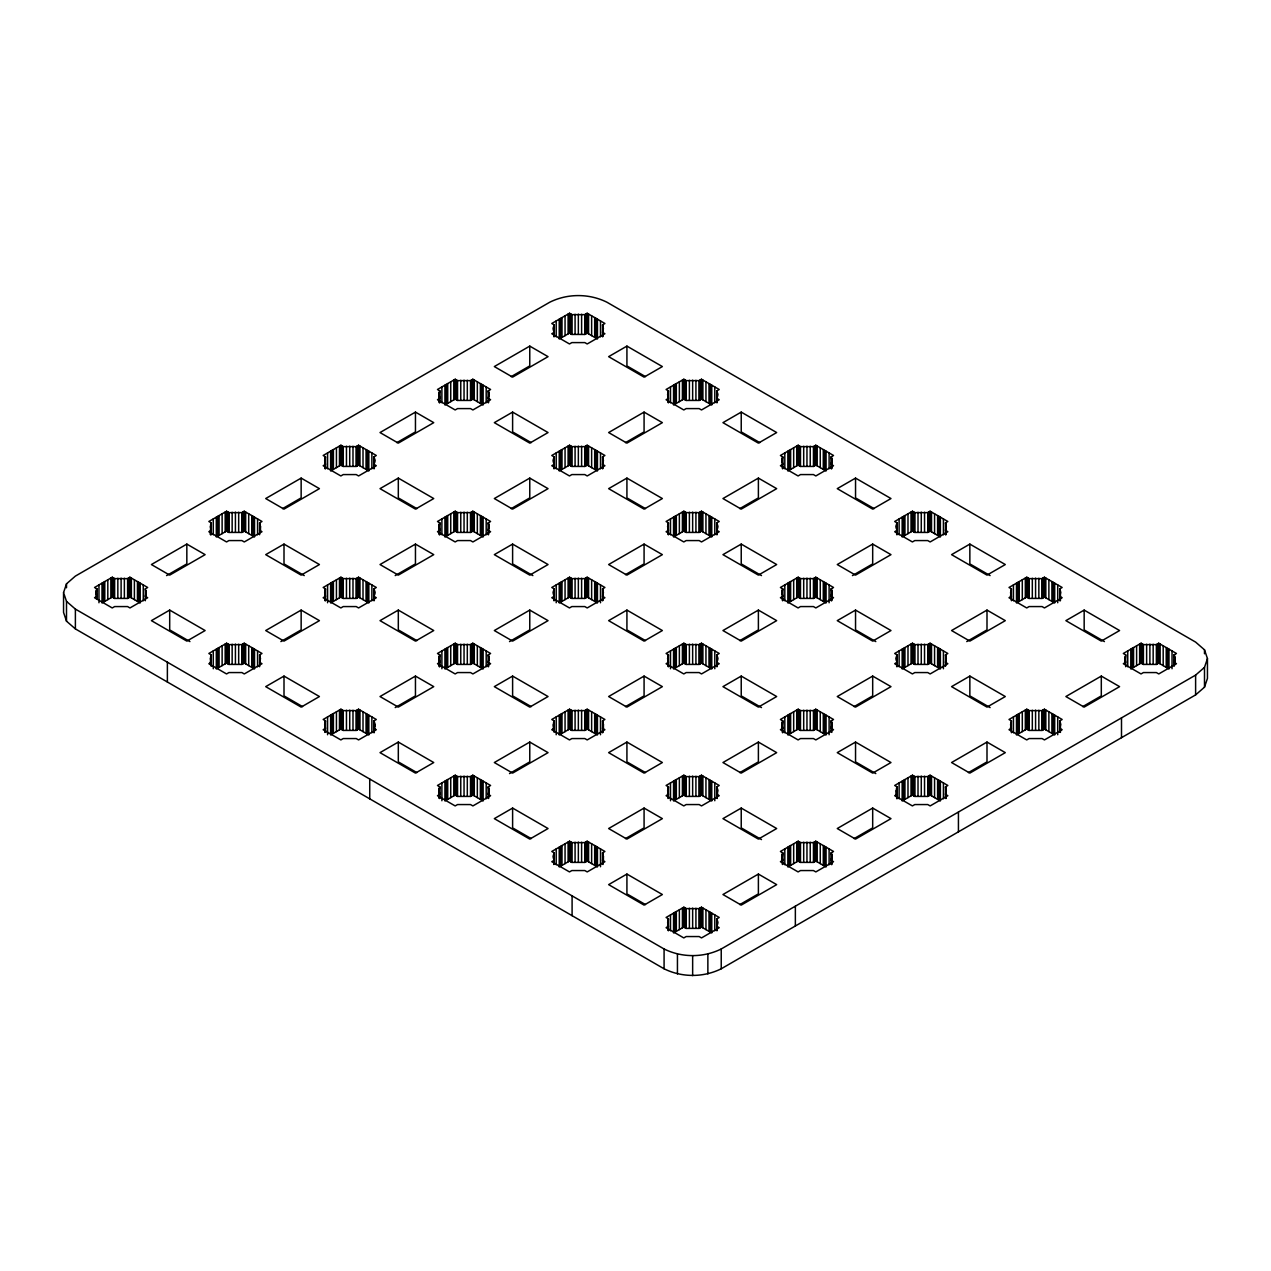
<?xml version="1.0" encoding="UTF-8"?>
<svg xmlns="http://www.w3.org/2000/svg" width="1271" height="1271" viewBox="0 0 1271 1271"><rect width="100%" height="100%" fill="white"/><g stroke="black" fill="none" stroke-linecap="round" stroke-linejoin="round"><path stroke-width="1.5" d="M96.898 588.854L96.056 592.604L96.898 596.353L94.531 597.72L112.245 607.951L114.628 606.569L127.593 606.569L129.96 607.951L147.69 597.72L145.307 596.353L146.165 592.604L145.307 588.854L147.69 587.488L129.96 577.256L127.593 578.623L114.628 578.623L112.245 577.256L94.531 587.488L96.898 588.854L96.898 598.752M210.366 534.519L211.208 522.858L208.841 521.491L226.556 511.26L228.923 512.626L241.903 512.626L244.27 511.26L262.001 521.491L259.618 522.858L259.618 534.741M210.366 664.542L211.208 654.851L208.841 653.485L226.556 643.253L228.923 644.619L241.903 644.619L244.27 643.253L262.001 653.485L259.618 654.851L259.618 666.735M259.618 522.858L260.476 526.607L259.618 530.357L262.001 531.723L244.27 541.954L241.903 540.572L228.923 540.572L226.556 541.954L208.841 531.723L211.208 530.357L210.366 526.607M325.519 456.861L324.677 460.61L325.519 464.36L323.152 465.726L340.866 475.958L343.234 474.576L356.214 474.576L358.581 475.958L376.311 465.726L373.928 464.36L374.786 460.61L373.928 456.861L376.311 455.495L358.581 445.263L356.214 446.629L343.234 446.629L340.866 445.263L323.152 455.495L325.519 456.861L325.519 468.745M325.519 588.854L324.677 592.604L325.519 596.353L323.152 597.72L340.866 607.951L343.234 606.569L356.214 606.569L358.581 607.951L376.311 597.72L373.928 596.353L374.786 592.604L373.928 588.854L376.311 587.488L358.581 577.256L356.214 578.623L343.234 578.623L340.866 577.256L323.152 587.488L325.519 588.854L325.519 600.738M325.519 720.848L324.677 724.597L325.519 728.331L323.152 729.713L340.866 739.929L343.234 738.562L356.214 738.562L358.581 739.929L376.311 729.713L373.928 728.331L374.786 724.597L373.928 720.848L376.311 719.481L358.581 709.25L356.214 710.616L343.234 710.616L340.866 709.25L323.152 719.481L325.519 720.848L325.519 732.303M439.83 390.864L438.988 394.614L439.83 398.363L437.462 399.73L455.177 409.961L457.544 408.595L470.524 408.595L472.891 409.961L490.606 399.73L488.239 398.363L489.097 394.614L488.239 390.864L490.606 389.498L472.891 379.266L470.524 380.633L457.544 380.633L455.177 379.266L437.462 389.498L439.83 390.864L439.83 402.748M439.83 522.858L438.988 526.607L439.83 530.357L437.462 531.723L455.177 541.954L457.544 540.572L470.524 540.572L472.891 541.954L490.606 531.723L488.239 530.357L489.097 526.607L488.239 522.858L490.606 521.491L472.891 511.26L470.524 512.626L457.544 512.626L455.177 511.26L437.462 521.491L439.83 522.858L439.83 534.741M439.83 654.851L438.988 658.6L439.83 662.334L437.462 663.716L455.177 673.948L457.544 672.566L470.524 672.566L472.891 673.948L490.606 663.716L488.239 662.334L489.097 658.6L488.239 654.851L490.606 653.485L472.891 643.253L470.524 644.619L457.544 644.619L455.177 643.253L437.462 653.485L439.83 654.851L439.83 666.735M439.83 786.844L438.988 790.594L439.83 794.327L437.462 795.71L455.177 805.925L457.544 804.559L470.524 804.559L472.891 805.925L490.606 795.71L488.239 794.327L489.097 790.594L488.239 786.844L490.606 785.478L472.891 775.246L470.524 776.613L457.544 776.613L455.177 775.246L437.462 785.478L439.83 786.844L439.83 798.299M554.14 324.868L553.298 328.617L554.14 332.367L551.773 333.733L569.487 343.964L571.855 342.598L584.835 342.598L587.202 343.964L604.917 333.733L602.549 332.367L603.407 328.617L602.549 324.868L604.917 323.501L587.202 313.27L584.835 314.636L571.855 314.636L569.487 313.27L551.773 323.501L554.14 324.868L554.14 336.751M554.14 456.861L553.298 460.61L554.14 464.36L551.773 465.726L569.487 475.958L571.855 474.576L584.835 474.576L587.202 475.958L604.917 465.726L602.549 464.36L603.407 460.61L602.549 456.861L604.917 455.495L587.202 445.263L584.835 446.629L571.855 446.629L569.487 445.263L551.773 455.495L554.14 456.861L554.14 468.745M554.14 588.854L553.298 592.604L554.14 596.353L551.773 597.72L569.487 607.951L571.855 606.569L584.835 606.569L587.202 607.951L604.917 597.72L602.549 596.353L603.407 592.604L602.549 588.854L604.917 587.488L587.202 577.256L584.835 578.623L571.855 578.623L569.487 577.256L551.773 587.488L554.14 588.854L554.14 600.738M553.298 728.553L554.14 720.848L551.773 719.481L569.487 709.25L571.855 710.616L584.835 710.616L587.202 709.25L604.917 719.481L602.549 720.848L602.549 732.731M554.14 852.841L553.298 856.59L554.14 860.324L551.773 861.69L569.487 871.922L571.855 870.556L584.835 870.556L587.202 871.922L604.917 861.69L602.549 860.324L603.407 856.59L602.549 852.841L604.917 851.475L587.202 841.243L584.835 842.609L571.855 842.609L569.487 841.243L551.773 851.475L554.14 852.841L554.14 864.296M602.549 720.848L603.407 724.597L602.549 728.331L604.917 729.713L587.202 739.929L584.835 738.562L571.855 738.562L569.487 739.929L551.773 729.713L554.14 728.331L553.298 724.597M668.451 390.864L667.593 394.614L668.451 398.363L666.083 399.73L683.798 409.961L686.165 408.595L699.145 408.595L701.513 409.961L719.227 399.73L716.86 398.363L717.702 394.614L716.86 390.864L719.227 389.498L701.513 379.266L699.145 380.633L686.165 380.633L683.798 379.266L666.083 389.498L668.451 390.864L668.451 402.748M668.451 522.858L667.593 526.607L668.451 530.357L666.083 531.723L683.798 541.954L686.165 540.572L699.145 540.572L701.513 541.954L719.227 531.723L716.86 530.357L717.702 526.607L716.86 522.858L719.227 521.491L701.513 511.26L699.145 512.626L686.165 512.626L683.798 511.26L666.083 521.491L668.451 522.858L668.451 534.741M668.451 654.851L667.593 658.6L668.451 662.334L666.083 663.716L683.798 673.948L686.165 672.566L699.145 672.566L701.513 673.948L719.227 663.716L716.86 662.334L717.702 658.6L716.86 654.851L719.227 653.485L701.513 643.253L699.145 644.619L686.165 644.619L683.798 643.253L666.083 653.485L668.451 654.851L668.451 666.735M667.593 794.55L668.451 786.844L666.083 785.478L683.798 775.246L686.165 776.613L699.145 776.613L701.513 775.246L719.227 785.478L716.86 786.844L716.86 798.299M667.593 926.543L668.451 918.838L666.083 917.471L683.798 907.24L686.165 908.606L699.145 908.606L701.513 907.24L719.227 917.471L716.86 918.838L716.86 930.722M782.761 456.861L781.903 460.61L782.761 464.36L780.394 465.726L798.109 475.958L800.476 474.576L813.456 474.576L815.823 475.958L833.538 465.726L831.17 464.36L832.012 460.61L831.17 456.861L833.538 455.495L815.823 445.263L813.456 446.629L800.476 446.629L798.109 445.263L780.394 455.495L782.761 456.861L782.761 468.745M782.761 588.854L781.903 592.604L782.761 596.353L780.394 597.72L798.109 607.951L800.476 606.569L813.456 606.569L815.823 607.951L833.538 597.72L831.17 596.353L832.012 592.604L831.17 588.854L833.538 587.488L815.823 577.256L813.456 578.623L800.476 578.623L798.109 577.256L780.394 587.488L782.761 588.854L782.761 600.738M781.903 728.553L782.761 720.848L780.394 719.481L798.109 709.25L800.476 710.616L813.456 710.616L815.823 709.25L833.538 719.481L831.17 720.848L831.17 732.303M781.903 860.546L782.761 852.841L780.394 851.475L798.109 841.243L800.476 842.609L813.456 842.609L815.823 841.243L833.538 851.475L831.17 852.841L831.17 864.296M897.072 522.858L896.214 526.607L897.072 530.357L894.689 531.723L912.419 541.954L914.786 540.572L927.766 540.572L930.134 541.954L947.848 531.723L945.481 530.357L946.323 526.607L945.481 522.858L947.848 521.491L930.134 511.26L927.766 512.626L914.786 512.626L912.419 511.26L894.689 521.491L897.072 522.858L897.072 534.741M897.072 654.851L896.214 658.6L897.072 662.334L894.689 663.716L912.419 673.948L914.786 672.566L927.766 672.566L930.134 673.948L947.848 663.716L945.481 662.334L946.323 658.6L945.481 654.851L947.848 653.485L930.134 643.253L927.766 644.619L914.786 644.619L912.419 643.253L894.689 653.485L897.072 654.851L897.072 666.735M896.214 794.55L897.072 786.844L894.689 785.478L912.419 775.246L914.786 776.613L927.766 776.613L930.134 775.246L947.848 785.478L945.481 786.844L945.481 798.299M1010.524 596.56L1011.382 588.854L1008.999 587.488L1026.73 577.256L1029.097 578.623L1042.077 578.623L1044.444 577.256L1062.159 587.488L1059.792 588.854L1059.792 600.738M1010.524 728.553L1011.382 720.848L1008.999 719.481L1026.73 709.25L1029.097 710.616L1042.077 710.616L1044.444 709.25L1062.159 719.481L1059.792 720.848L1059.792 732.303M1124.835 662.556L1125.693 654.851L1123.31 653.485L1141.04 643.253L1143.407 644.619L1156.372 644.619L1158.755 643.253L1176.469 653.485L1174.102 654.851L1174.102 666.306M1174.102 654.851L1174.944 658.6L1174.102 662.334L1176.469 663.716L1158.755 673.948L1156.372 672.566L1143.407 672.566L1141.04 673.948L1123.31 663.716L1125.693 662.334L1124.835 658.6M63.55 592.604L66.505 583.818L75.386 576.097L549.771 302.212C567.533 293.379 589.156 293.379 606.918 302.212L1195.614 642.093L1204.495 649.815L1207.45 658.6L1207.45 678.396L1204.495 687.182L1195.614 694.903L721.229 968.788C703.467 977.621 681.844 977.621 664.082 968.788L75.386 628.907L66.505 621.185L63.55 612.4L63.55 592.604L66.505 601.374L66.505 621.185M1204.495 687.182L1204.495 667.37L1207.45 658.6M66.505 601.374L75.386 609.095L664.082 948.976C681.844 957.81 703.467 957.81 721.229 948.976L1195.614 675.092L1204.495 667.37M186.837 544.099L151.408 564.546L169.694 575.112L205.124 554.649L186.837 544.099L186.837 563.895L166.58 575.588M301.148 478.103L265.703 498.55L284.005 509.115L319.434 488.652L301.148 478.103L301.148 497.898L282.591 508.622M415.458 412.106L380.013 432.553L398.316 443.118L433.745 422.655L415.458 412.106L415.458 431.902L396.886 442.626M529.769 346.109L494.324 366.572L512.61 377.122L548.055 356.658L529.769 346.109L529.769 365.905L511.196 376.629M140.207 583.167L140.207 602.978L129.96 597.052L127.593 598.434L114.628 598.434L112.245 597.052L102.014 602.978L102.014 583.167M254.518 517.17L254.518 536.982L244.27 531.071L241.903 532.438L228.923 532.438L226.556 531.071L216.308 536.982L216.308 517.17M368.828 451.173L368.828 470.985L358.581 465.075L356.214 466.441L343.234 466.441L340.866 465.075L330.619 470.985L330.619 451.173M483.139 385.177L483.139 404.988L472.891 399.078L470.524 400.444L457.544 400.444L455.177 399.078L444.929 404.988L444.929 385.177M597.449 319.18L597.449 338.992L587.202 333.081L584.835 334.448L571.855 334.448L569.487 333.081L559.24 338.992L559.24 319.18M169.694 610.096L151.408 620.645L186.837 641.108L205.124 630.543L169.694 610.096L169.694 629.892L189.935 641.585M284.005 544.099L265.703 554.649L301.148 575.112L319.434 564.546L284.005 544.099L284.005 563.895L304.246 575.588M398.316 478.103L380.013 488.652L415.458 509.115L433.745 498.55L398.316 478.103L398.316 497.898L416.872 508.622M512.61 412.106L494.324 422.655L529.769 443.118L548.055 432.553L512.61 412.106L512.61 431.902L531.183 442.626M626.921 346.109L608.634 356.658L644.079 377.122L662.366 366.572L626.921 346.109L626.921 365.905L645.493 376.629M301.148 610.096L265.703 630.543L284.005 641.108L319.434 620.645L301.148 610.096L301.148 629.892L280.891 641.585M415.458 544.099L380.013 564.546L398.316 575.112L433.745 554.649L415.458 544.099L415.458 563.895L395.202 575.588M529.769 478.103L494.324 498.55L512.61 509.115L548.055 488.652L529.769 478.103L529.769 497.898L511.196 508.622M644.079 412.106L608.634 432.553L626.921 443.118L662.366 422.655L644.079 412.106L644.079 431.902L625.507 442.626M254.518 649.163L254.518 668.975L244.27 663.049L241.903 664.431L228.923 664.431L226.556 663.049L216.308 668.975L216.308 649.163M368.828 583.167L368.828 602.978L358.581 597.052L356.214 598.434L343.234 598.434L340.866 597.052L330.619 602.978L330.619 583.167M483.139 517.17L483.139 536.982L472.891 531.071L470.524 532.438L457.544 532.438L455.177 531.071L444.929 536.982L444.929 517.17M597.449 451.173L597.449 470.985L587.202 465.075L584.835 466.441L571.855 466.441L569.487 465.075L559.24 470.985L559.24 451.173M711.76 385.177L711.76 404.988L701.513 399.078L699.145 400.444L686.165 400.444L683.798 399.078L673.551 404.988L673.551 385.177M284.005 676.093L265.703 686.642L301.148 707.105L319.434 696.54L284.005 676.093L284.005 695.888L302.562 706.612M398.316 610.096L380.013 620.645L415.458 641.108L433.745 630.543L398.316 610.096L398.316 629.892L416.872 640.616M512.61 544.099L494.324 554.649L529.769 575.112L548.055 564.546L512.61 544.099L512.61 563.895L532.867 575.588M626.921 478.103L608.634 488.652L644.079 509.115L662.366 498.55L626.921 478.103L626.921 497.898L645.493 508.622M741.231 412.106L722.945 422.655L758.39 443.118L776.676 432.553L741.231 412.106L741.231 431.902L759.804 442.626M415.458 676.093L380.013 696.54L398.316 707.105L433.745 686.642L415.458 676.093L415.458 695.888L395.202 707.582M529.769 610.096L494.324 630.543L512.61 641.108L548.055 620.645L529.769 610.096L529.769 629.892L509.512 641.585M644.079 544.099L608.634 564.546L626.921 575.112L662.366 554.649L644.079 544.099L644.079 563.895L625.507 574.619M758.39 478.103L722.945 498.55L741.231 509.115L776.676 488.652L758.39 478.103L758.39 497.898L739.817 508.622M368.828 715.16L368.828 734.972L358.581 729.046L356.214 730.428L343.234 730.428L340.866 729.046L330.619 734.972L330.619 715.16M483.139 649.163L483.139 668.975L472.891 663.049L470.524 664.431L457.544 664.431L455.177 663.049L444.929 668.975L444.929 649.163M597.449 583.167L597.449 602.978L587.202 597.052L584.835 598.434L571.855 598.434L569.487 597.052L559.24 602.978L559.24 583.167M711.76 517.17L711.76 536.982L701.513 531.071L699.145 532.438L686.165 532.438L683.798 531.071L673.551 536.982L673.551 517.17M826.071 451.173L826.071 470.985L815.823 465.075L813.456 466.441L800.476 466.441L798.109 465.075L787.861 470.985L787.861 451.173M398.316 742.073L380.013 752.639L415.458 773.102L433.745 762.536L398.316 742.073L398.316 761.885L416.872 772.593M512.61 676.093L494.324 686.642L529.769 707.105L548.055 696.54L512.61 676.093L512.61 695.888L531.183 706.612M626.921 610.096L608.634 620.645L644.079 641.108L662.366 630.543L626.921 610.096L626.921 629.892L645.493 640.616M741.231 544.099L722.945 554.649L758.39 575.112L776.676 564.546L741.231 544.099L741.231 563.895L761.488 575.588M855.542 478.103L837.255 488.652L872.684 509.115L890.987 498.55L855.542 478.103L855.542 497.898L874.114 508.622M529.769 742.073L494.324 762.536L512.61 773.102L548.055 752.639L529.769 742.073L529.769 761.885L509.512 773.578M644.079 676.093L608.634 696.54L626.921 707.105L662.366 686.642L644.079 676.093L644.079 695.888L625.507 706.612M758.39 610.096L722.945 630.543L741.231 641.108L776.676 620.645L758.39 610.096L758.39 629.892L739.817 640.616M872.684 544.099L837.255 564.546L855.542 575.112L890.987 554.649L872.684 544.099L872.684 563.895L852.444 575.588M483.139 781.157L483.139 800.968L472.891 795.042L470.524 796.424L457.544 796.424L455.177 795.042L444.929 800.968L444.929 781.157M597.449 715.16L597.449 734.972L587.202 729.046L584.835 730.428L571.855 730.428L569.487 729.046L559.24 734.972L559.24 715.16M711.76 649.163L711.76 668.975L701.513 663.049L699.145 664.431L686.165 664.431L683.798 663.049L673.551 668.975L673.551 649.163M826.071 583.167L826.071 602.978L815.823 597.052L813.456 598.434L800.476 598.434L798.109 597.052L787.861 602.978L787.861 583.167M940.381 517.17L940.381 536.982L930.134 531.071L927.766 532.438L914.786 532.438L912.419 531.071L902.172 536.982L902.172 517.17M512.61 808.07L494.324 818.635L529.769 839.098L548.055 828.533L512.61 808.07L512.61 827.882L531.183 838.59M626.921 742.073L608.634 752.639L644.079 773.102L662.366 762.536L626.921 742.073L626.921 761.885L645.493 772.593M741.231 676.093L722.945 686.642L758.39 707.105L776.676 696.54L741.231 676.093L741.231 695.888L761.488 707.582M855.542 610.096L837.255 620.645L872.684 641.108L890.987 630.543L855.542 610.096L855.542 629.892L875.798 641.585M969.852 544.099L951.566 554.649L986.995 575.112L1005.297 564.546L969.852 544.099L969.852 563.895L990.109 575.588M644.079 808.07L608.634 828.533L626.921 839.098L662.366 818.635L644.079 808.07L644.079 827.882L625.507 838.59M758.39 742.073L722.945 762.536L741.231 773.102L776.676 752.639L758.39 742.073L758.39 761.885L739.817 772.593M872.684 676.093L837.255 696.54L855.542 707.105L890.987 686.642L872.684 676.093L872.684 695.888L854.128 706.612M986.995 610.096L951.566 630.543L969.852 641.108L1005.297 620.645L986.995 610.096L986.995 629.892L966.754 641.585M597.449 847.153L597.449 866.965L587.202 861.039L584.835 862.405L571.855 862.405L569.487 861.039L559.24 866.965L559.24 847.153M711.76 781.157L711.76 800.968L701.513 795.042L699.145 796.424L686.165 796.424L683.798 795.042L673.551 800.968L673.551 781.157M826.071 715.16L826.071 734.972L815.823 729.046L813.456 730.428L800.476 730.428L798.109 729.046L787.861 734.972L787.861 715.16M940.381 649.163L940.381 668.975L930.134 663.049L927.766 664.431L914.786 664.431L912.419 663.049L902.172 668.975L902.172 649.163M1054.692 583.167L1054.692 602.978L1044.444 597.052L1042.077 598.434L1029.097 598.434L1026.73 597.052L1016.482 602.978L1016.482 583.167M626.921 874.067L608.634 884.632L644.079 905.095L662.366 894.53L626.921 874.067L626.921 893.878L645.493 904.587M741.231 808.07L722.945 818.635L758.39 839.098L776.676 828.533L741.231 808.07L741.231 827.882L761.488 839.575M855.542 742.073L837.255 752.639L872.684 773.102L890.987 762.536L855.542 742.073L855.542 761.885L875.798 773.578M969.852 676.093L951.566 686.642L986.995 707.105L1005.297 696.54L969.852 676.093L969.852 695.888L990.109 707.582M1084.163 610.096L1065.876 620.645L1101.306 641.108L1119.592 630.543L1084.163 610.096L1084.163 629.892L1104.42 641.585M758.39 874.067L722.945 894.53L741.231 905.095L776.676 884.632L758.39 874.067L758.39 893.878L739.817 904.587M872.684 808.07L837.255 828.533L855.542 839.098L890.987 818.635L872.684 808.07L872.684 827.882L854.128 838.59M986.995 742.073L951.566 762.536L969.852 773.102L1005.297 752.639L986.995 742.073L986.995 761.885L968.438 772.593M1101.306 676.093L1065.876 696.54L1084.163 707.105L1119.592 686.642L1101.306 676.093L1101.306 695.888L1082.749 706.612M711.76 913.15L711.76 932.946L701.513 927.036L699.145 928.402L686.165 928.402L683.798 927.036L673.551 932.946L673.551 913.15M826.071 847.153L826.071 866.965L815.823 861.039L813.456 862.405L800.476 862.405L798.109 861.039L787.861 866.965L787.861 847.153M940.381 781.157L940.381 800.968L930.134 795.042L927.766 796.424L914.786 796.424L912.419 795.042L902.172 800.968L902.172 781.157M1054.692 715.16L1054.692 734.972L1044.444 729.046L1042.077 730.428L1029.097 730.428L1026.73 729.046L1016.482 734.972L1016.482 715.16M1168.986 649.163L1168.986 668.975L1158.755 663.049L1156.372 664.431L1143.407 664.431L1141.04 663.049L1130.793 668.975L1130.793 649.163M1059.792 588.854L1060.634 592.604L1059.792 596.353L1062.159 597.72L1044.444 607.951L1042.077 606.569L1029.097 606.569L1026.73 607.951L1008.999 597.72L1011.382 596.353L1010.524 592.604M1059.792 720.848L1060.634 724.597L1059.792 728.331L1062.159 729.713L1044.444 739.929L1042.077 738.562L1029.097 738.562L1026.73 739.929L1008.999 729.713L1011.382 728.331L1010.524 724.597M945.481 786.844L946.323 790.594L945.481 794.327L947.848 795.71L930.134 805.925L927.766 804.559L914.786 804.559L912.419 805.925L894.689 795.71L897.072 794.327L896.214 790.594M831.17 720.848L832.012 724.597L831.17 728.331L833.538 729.713L815.823 739.929L813.456 738.562L800.476 738.562L798.109 739.929L780.394 729.713L782.761 728.331L781.903 724.597M831.17 852.841L832.012 856.59L831.17 860.324L833.538 861.69L815.823 871.922L813.456 870.556L800.476 870.556L798.109 871.922L780.394 861.69L782.761 860.324L781.903 856.59M716.86 786.844L717.702 790.594L716.86 794.327L719.227 795.71L701.513 805.925L699.145 804.559L686.165 804.559L683.798 805.925L666.083 795.71L668.451 794.327L667.593 790.594M716.86 918.838L717.702 922.571L716.86 926.321L719.227 927.687L701.513 937.919L699.145 936.552L686.165 936.552L683.798 937.919L666.083 927.687L668.451 926.321L667.593 922.571M259.618 654.851L260.476 658.6L259.618 662.334L262.001 663.716L244.27 673.948L241.903 672.566L228.923 672.566L226.556 673.948L208.841 663.716L211.208 662.334L210.366 658.6M1204.495 649.815L1204.495 653.771M1195.614 675.092L1195.614 694.903M1174.944 658.6L1174.944 664.542M1174.738 656.71L1174.738 664.638M1174.468 654.629L1174.468 664.542M1172.037 650.927L1172.037 668.753M1167.604 648.369L1167.604 668.165M1166.222 647.575L1166.222 667.37M1163.187 645.811L1163.187 665.607M1160.137 644.047L1160.137 663.859M1158.755 643.253L1158.755 663.049M1158.374 643.46L1158.374 663.271M1157.563 643.936L1157.563 663.748M1156.753 644.413L1156.753 664.209M1156.372 644.619L1156.372 664.431M1153.162 644.254L1153.162 664.05M1149.89 644.127L1149.89 663.939M1146.633 644.254L1146.633 664.05M1143.407 644.619L1143.407 664.431M1143.026 644.413L1143.026 664.209M1142.216 643.936L1142.216 663.748M1141.406 643.46L1141.406 663.271M1141.04 643.253L1141.04 663.049M1139.642 644.047L1139.642 663.859M1136.608 645.811L1136.608 665.607M1133.557 647.575L1133.557 667.37M1132.175 648.369L1132.175 668.165M1127.742 650.927L1127.742 666.767M1125.693 654.851L1125.693 666.735M1125.042 656.71L1125.042 662.652M1121.499 717.893L1121.499 737.688M1060.427 590.713L1060.427 600.611M1060.427 722.706L1060.427 732.414M1060.157 588.648L1060.157 600.516M1060.157 720.625L1060.157 730.539M1057.726 584.93L1057.726 602.756M1057.726 716.923L1057.726 734.749M1053.294 582.372L1053.294 602.168M1053.294 714.366L1053.294 734.161M1051.911 581.578L1051.911 601.374M1051.911 713.555L1051.911 733.367M1048.877 579.814L1048.877 599.61M1048.877 711.808L1048.877 731.603M1045.826 578.051L1045.826 597.863M1045.826 710.044L1045.826 729.856M1044.444 577.256L1044.444 597.052M1044.444 709.25L1044.444 729.046M1044.063 577.463L1044.063 597.275M1044.063 709.456L1044.063 729.268M1043.253 577.94L1043.253 597.751M1043.253 709.933L1043.253 729.729M1042.442 578.416L1042.442 598.212M1042.442 710.41L1042.442 730.205M1042.077 578.623L1042.077 598.434M1042.077 710.616L1042.077 730.428M1038.852 578.257L1038.852 598.069M1038.852 710.251L1038.852 730.047M1035.579 578.13L1035.579 597.942M1035.579 710.124L1035.579 729.935M1032.322 578.257L1032.322 598.069M1032.322 710.251L1032.322 730.047M1029.097 578.623L1029.097 598.434M1029.097 710.616L1029.097 730.428M1028.732 578.416L1028.732 598.212M1028.732 710.41L1028.732 730.205M1027.905 577.94L1027.905 597.751M1027.905 709.933L1027.905 729.729M1027.095 577.463L1027.095 597.275M1027.095 709.456L1027.095 729.268M1026.73 577.256L1026.73 597.052M1026.73 709.25L1026.73 729.046M1025.332 578.051L1025.332 597.863M1025.332 710.044L1025.332 729.856M1022.297 579.814L1022.297 599.61M1022.297 711.808L1022.297 731.603M1019.247 581.578L1019.247 601.374M1019.247 713.555L1019.247 733.367M1017.864 582.372L1017.864 602.168M1017.864 714.366L1017.864 734.161M1013.432 584.93L1013.432 600.77M1013.432 716.923L1013.432 732.763M1011.382 588.854L1011.382 600.738M1011.382 720.848L1011.382 732.731M1010.747 590.713L1010.747 596.655M1010.747 722.706L1010.747 726.662M958.429 812.042L958.429 831.838M946.117 524.716L946.117 534.614M946.117 656.71L946.117 664.638M946.117 788.703L946.117 798.41M945.846 522.651L945.846 534.535M945.846 654.629L945.846 664.542M945.846 786.622L945.846 798.506M945.481 522.858L945.481 534.741M945.481 654.851L945.481 666.306M943.416 518.933L943.416 534.773M943.416 650.927L943.416 668.753M943.416 782.92L943.416 798.76M938.983 516.376L938.983 536.171M938.983 648.369L938.983 668.165M938.983 780.362L938.983 800.158M937.601 515.581L937.601 535.377M937.601 647.575L937.601 667.37M937.601 779.552L937.601 799.364M934.566 513.818L934.566 533.629M934.566 645.811L934.566 665.607M934.566 777.804L934.566 797.6M931.516 512.054L931.516 531.866M931.516 644.047L931.516 663.859M931.516 776.041L931.516 795.853M930.134 511.26L930.134 531.071M930.134 643.253L930.134 663.049M930.134 775.246L930.134 795.042M929.768 511.466L929.768 531.278M929.768 643.46L929.768 663.271M929.768 775.453L929.768 795.265M928.942 511.943L928.942 531.755M928.942 643.936L928.942 663.748M928.942 775.93L928.942 795.725M928.132 512.42L928.132 532.215M928.132 644.413L928.132 664.209M928.132 776.406L928.132 796.202M927.766 512.626L927.766 532.438M927.766 644.619L927.766 664.431M927.766 776.613L927.766 796.424M924.541 512.261L924.541 532.072M924.541 644.254L924.541 664.05M924.541 776.247L924.541 796.043M921.268 512.134L921.268 531.945M921.268 644.127L921.268 663.939M921.268 776.12L921.268 795.932M918.012 512.261L918.012 532.072M918.012 644.254L918.012 664.05M918.012 776.247L918.012 796.043M914.786 512.626L914.786 532.438M914.786 644.619L914.786 664.431M914.786 776.613L914.786 796.424M914.421 512.42L914.421 532.215M914.421 644.413L914.421 664.209M914.421 776.406L914.421 796.202M913.595 511.943L913.595 531.755M913.595 643.936L913.595 663.748M913.595 775.93L913.595 795.725M912.785 511.466L912.785 531.278M912.785 643.46L912.785 663.271M912.785 775.453L912.785 795.265M912.419 511.26L912.419 531.071M912.419 643.253L912.419 663.049M912.419 775.246L912.419 795.042M911.037 512.054L911.037 531.866M911.037 644.047L911.037 663.859M911.037 776.041L911.037 795.853M907.987 513.818L907.987 533.629M907.987 645.811L907.987 665.607M907.987 777.804L907.987 797.6M904.936 515.581L904.936 535.377M904.936 647.575L904.936 667.37M904.936 779.552L904.936 799.364M903.554 516.376L903.554 536.171M903.554 648.369L903.554 668.165M903.554 780.362L903.554 800.158M899.121 518.933L899.121 534.773M899.121 650.927L899.121 666.767M899.121 782.92L899.121 798.76M897.072 786.844L897.072 798.728M896.691 522.651L896.691 534.535M896.691 654.629L896.691 666.512M896.691 786.622L896.691 798.506M896.436 524.716L896.436 528.672M896.436 656.71L896.436 660.666M896.436 788.703L896.436 794.645M831.806 458.72L831.806 468.618M831.806 590.713L831.806 600.611M831.806 722.706L831.806 732.414M831.806 854.7L831.806 864.598M831.536 456.654L831.536 468.538M831.536 588.648L831.536 600.516M831.536 720.625L831.536 730.539M831.536 852.619L831.536 864.502M831.17 456.861L831.17 468.745M831.17 588.854L831.17 600.738M829.105 452.937L829.105 468.777M829.105 584.93L829.105 602.756M829.105 716.923L829.105 734.749M829.105 848.917L829.105 864.757M824.688 450.379L824.688 470.191M824.688 582.372L824.688 602.168M824.688 714.366L824.688 734.161M824.688 846.359L824.688 866.155M823.29 449.584L823.29 469.38M823.29 581.578L823.29 601.374M823.29 713.555L823.29 733.367M823.29 845.549L823.29 865.36M820.256 447.821L820.256 467.633M820.256 579.814L820.256 599.61M820.256 711.808L820.256 731.603M820.256 843.801L820.256 863.597M817.205 446.057L817.205 465.869M817.205 578.051L817.205 597.863M817.205 710.044L817.205 729.856M817.205 842.038L817.205 861.849M815.823 445.263L815.823 465.075M815.823 577.256L815.823 597.052M815.823 709.25L815.823 729.046M815.823 841.243L815.823 861.039M815.458 445.486L815.458 465.281M815.458 577.463L815.458 597.275M815.458 709.456L815.458 729.268M815.458 841.45L815.458 861.261M814.632 445.946L814.632 465.758M814.632 577.94L814.632 597.751M814.632 709.933L814.632 729.729M814.632 841.926L814.632 861.722M813.821 446.423L813.821 466.219M813.821 578.416L813.821 598.212M813.821 710.41L813.821 730.205M813.821 842.387L813.821 862.199M813.456 446.629L813.456 466.441M813.456 578.623L813.456 598.434M813.456 710.616L813.456 730.428M813.456 842.609L813.456 862.405M810.231 446.264L810.231 466.076M810.231 578.257L810.231 598.069M810.231 710.251L810.231 730.047M810.231 842.244L810.231 862.04M806.958 446.137L806.958 465.949M806.958 578.13L806.958 597.942M806.958 710.124L806.958 729.935M806.958 842.117L806.958 861.929M803.701 446.264L803.701 466.076M803.701 578.257L803.701 598.069M803.701 710.251L803.701 730.047M803.701 842.244L803.701 862.04M800.476 446.629L800.476 466.441M800.476 578.623L800.476 598.434M800.476 710.616L800.476 730.428M800.476 842.609L800.476 862.405M800.11 446.423L800.11 466.219M800.11 578.416L800.11 598.212M800.11 710.41L800.11 730.205M800.11 842.387L800.11 862.199M799.284 445.946L799.284 465.758M799.284 577.94L799.284 597.751M799.284 709.933L799.284 729.729M799.284 841.926L799.284 861.722M798.474 445.486L798.474 465.281M798.474 577.463L798.474 597.275M798.474 709.456L798.474 729.268M798.474 841.45L798.474 861.261M798.109 445.263L798.109 465.075M798.109 577.256L798.109 597.052M798.109 709.25L798.109 729.046M798.109 841.243L798.109 861.039M796.726 446.057L796.726 465.869M796.726 578.051L796.726 597.863M796.726 710.044L796.726 729.856M796.726 842.038L796.726 861.849M795.36 906.191L795.36 925.987M793.676 447.821L793.676 467.633M793.676 579.814L793.676 599.61M793.676 711.808L793.676 731.603M793.676 843.801L793.676 863.597M790.626 449.584L790.626 469.38M790.626 581.578L790.626 601.374M790.626 713.555L790.626 733.367M790.626 845.549L790.626 865.36M789.243 450.379L789.243 470.191M789.243 582.372L789.243 602.168M789.243 714.366L789.243 734.161M789.243 846.359L789.243 866.155M784.811 452.937L784.811 468.777M784.811 584.93L784.811 600.77M784.811 716.923L784.811 732.763M784.811 848.917L784.811 864.757M782.761 720.848L782.761 732.731M782.761 852.841L782.761 864.296M782.38 456.654L782.38 468.538M782.38 588.648L782.38 600.516M782.38 720.625L782.38 732.509M782.38 852.619L782.38 864.502M782.126 458.72L782.126 462.676M782.126 590.713L782.126 594.669M782.126 722.706L782.126 726.662M782.126 854.7L782.126 860.642M721.229 948.976L721.229 968.788M717.495 392.723L717.495 396.695M717.495 524.716L717.495 528.672M717.495 656.71L717.495 660.666M717.495 788.703L717.495 794.645M717.495 920.697L717.495 924.653M717.225 390.658L717.225 402.542M717.225 522.651L717.225 534.535M717.225 654.629L717.225 666.512M717.225 786.622L717.225 798.506M717.225 918.615L717.225 930.499M716.86 390.864L716.86 402.748M716.86 522.858L716.86 534.741M716.86 654.851L716.86 666.735M714.795 386.94L714.795 402.78M714.795 518.933L714.795 534.773M714.795 650.927L714.795 668.753M714.795 782.92L714.795 800.746M714.795 914.913L714.795 930.753M710.378 384.382L710.378 404.194M710.378 516.376L710.378 536.171M710.378 648.369L710.378 668.165M710.378 780.362L710.378 800.158M710.378 912.356L710.378 932.151M708.996 383.588L708.996 403.384M708.996 515.581L708.996 535.377M708.996 647.575L708.996 667.37M708.996 779.552L708.996 799.364M708.996 911.545L708.996 931.357M707.868 954.108L707.868 973.904M705.945 381.824L705.945 401.636M705.945 513.818L705.945 533.629M705.945 645.811L705.945 665.607M705.945 777.804L705.945 797.6M705.945 909.798L705.945 929.594M702.895 380.061L702.895 399.872M702.895 512.054L702.895 531.866M702.895 644.047L702.895 663.859M702.895 776.041L702.895 795.853M702.895 908.034L702.895 927.846M701.513 379.266L701.513 399.078M701.513 511.26L701.513 531.071M701.513 643.253L701.513 663.049M701.513 775.246L701.513 795.042M701.513 907.24L701.513 927.036M701.147 379.489L701.147 399.285M701.147 511.466L701.147 531.278M701.147 643.46L701.147 663.271M701.147 775.453L701.147 795.265M701.147 907.446L701.147 927.258M700.321 379.95L700.321 399.761M700.321 511.943L700.321 531.755M700.321 643.936L700.321 663.748M700.321 775.93L700.321 795.725M700.321 907.923L700.321 927.719M699.511 380.426L699.511 400.222M699.511 512.42L699.511 532.215M699.511 644.413L699.511 664.209M699.511 776.406L699.511 796.202M699.511 908.384L699.511 928.195M699.145 380.633L699.145 400.444M699.145 512.626L699.145 532.438M699.145 644.619L699.145 664.431M699.145 776.613L699.145 796.424M699.145 908.606L699.145 928.402M695.92 380.267L695.92 400.079M695.92 512.261L695.92 532.072M695.92 644.254L695.92 664.05M695.92 776.247L695.92 796.043M695.92 908.241L695.92 928.037M692.647 380.14L692.647 399.952M692.647 512.134L692.647 531.945M692.647 644.127L692.647 663.939M692.647 776.12L692.647 795.932M692.647 908.114L692.647 927.925M692.647 955.808L692.647 975.62M689.39 380.267L689.39 400.079M689.39 512.261L689.39 532.072M689.39 644.254L689.39 664.05M689.39 776.247L689.39 796.043M689.39 908.241L689.39 928.037M686.165 380.633L686.165 400.444M686.165 512.626L686.165 532.438M686.165 644.619L686.165 664.431M686.165 776.613L686.165 796.424M686.165 908.606L686.165 928.402M685.8 380.426L685.8 400.222M685.8 512.42L685.8 532.215M685.8 644.413L685.8 664.209M685.8 776.406L685.8 796.202M685.8 908.384L685.8 928.195M684.974 379.95L684.974 399.761M684.974 511.943L684.974 531.755M684.974 643.936L684.974 663.748M684.974 775.93L684.974 795.725M684.974 907.923L684.974 927.719M684.163 379.489L684.163 399.285M684.163 511.466L684.163 531.278M684.163 643.46L684.163 663.271M684.163 775.453L684.163 795.265M684.163 907.446L684.163 927.258M683.798 379.266L683.798 399.078M683.798 511.26L683.798 531.071M683.798 643.253L683.798 663.049M683.798 775.246L683.798 795.042M683.798 907.24L683.798 927.036M682.416 380.061L682.416 399.872M682.416 512.054L682.416 531.866M682.416 644.047L682.416 663.859M682.416 776.041L682.416 795.853M682.416 908.034L682.416 927.846M679.365 381.824L679.365 401.636M679.365 513.818L679.365 533.629M679.365 645.811L679.365 665.607M679.365 777.804L679.365 797.6M679.365 909.798L679.365 929.594M677.443 954.108L677.443 973.904M676.315 383.588L676.315 403.384M676.315 515.581L676.315 535.377M676.315 647.575L676.315 667.37M676.315 779.552L676.315 799.364M676.315 911.545L676.315 931.357M674.933 384.382L674.933 404.194M674.933 516.376L674.933 536.171M674.933 648.369L674.933 668.165M674.933 780.362L674.933 800.158M674.933 912.356L674.933 932.151M670.5 386.94L670.5 402.78M670.5 518.933L670.5 534.773M670.5 650.927L670.5 668.753M670.5 782.92L670.5 800.746M670.5 914.913L670.5 930.753M668.451 786.844L668.451 798.299M668.451 918.838L668.451 930.722M668.085 390.658L668.085 402.542M668.085 522.651L668.085 534.535M668.085 654.629L668.085 666.512M668.085 786.622L668.085 798.506M668.085 918.615L668.085 930.499M667.815 392.723L667.815 396.695M667.815 524.716L667.815 528.672M667.815 656.71L667.815 660.666M667.815 788.703L667.815 794.645M667.815 920.697L667.815 926.638M664.082 948.976L664.082 968.788M603.407 724.597L603.407 728.553M603.407 856.59L603.407 860.546M603.185 326.726L603.185 330.698M603.185 458.72L603.185 462.676M603.185 590.713L603.185 594.669M603.185 722.706L603.185 726.662M603.185 854.7L603.185 860.642M602.915 324.661L602.915 336.545M602.915 456.654L602.915 468.538M602.915 588.648L602.915 600.516M602.915 720.625L602.915 732.509M602.915 852.619L602.915 864.502M602.549 324.868L602.549 336.751M602.549 456.861L602.549 468.745M602.549 588.854L602.549 600.738M602.549 852.841L602.549 864.296M600.5 320.943L600.5 336.783M600.5 452.937L600.5 468.777M600.5 584.93L600.5 602.756M600.5 716.923L600.5 734.749M600.5 848.917L600.5 866.743M596.067 318.386L596.067 338.197M596.067 450.379L596.067 470.191M596.067 582.372L596.067 602.168M596.067 714.366L596.067 734.161M596.067 846.359L596.067 866.155M594.685 317.591L594.685 337.387M594.685 449.584L594.685 469.38M594.685 581.578L594.685 601.374M594.685 713.555L594.685 733.367M594.685 845.549L594.685 865.36M591.635 315.828L591.635 335.639M591.635 447.821L591.635 467.633M591.635 579.814L591.635 599.61M591.635 711.808L591.635 731.603M591.635 843.801L591.635 863.597M588.584 314.064L588.584 333.876M588.584 446.057L588.584 465.869M588.584 578.051L588.584 597.863M588.584 710.044L588.584 729.856M588.584 842.038L588.584 861.849M587.202 313.27L587.202 333.081M587.202 445.263L587.202 465.075M587.202 577.256L587.202 597.052M587.202 709.25L587.202 729.046M587.202 841.243L587.202 861.039M586.837 313.492L586.837 333.288M586.837 445.486L586.837 465.281M586.837 577.463L586.837 597.275M586.837 709.456L586.837 729.268M586.837 841.45L586.837 861.261M586.026 313.953L586.026 333.765M586.026 445.946L586.026 465.758M586.026 577.94L586.026 597.751M586.026 709.933L586.026 729.729M586.026 841.926L586.026 861.722M585.2 314.43L585.2 334.225M585.2 446.423L585.2 466.219M585.2 578.416L585.2 598.212M585.2 710.41L585.2 730.205M585.2 842.387L585.2 862.199M584.835 314.636L584.835 334.448M584.835 446.629L584.835 466.441M584.835 578.623L584.835 598.434M584.835 710.616L584.835 730.428M584.835 842.609L584.835 862.405M581.61 314.271L581.61 334.082M581.61 446.264L581.61 466.076M581.61 578.257L581.61 598.069M581.61 710.251L581.61 730.047M581.61 842.244L581.61 862.04M578.353 314.144L578.353 333.955M578.353 446.137L578.353 465.949M578.353 578.13L578.353 597.942M578.353 710.124L578.353 729.935M578.353 842.117L578.353 861.929M575.08 314.271L575.08 334.082M575.08 446.264L575.08 466.076M575.08 578.257L575.08 598.069M575.08 710.251L575.08 730.047M575.08 842.244L575.08 862.04M571.855 314.636L571.855 334.448M571.855 446.629L571.855 466.441M571.855 578.623L571.855 598.434M571.855 710.616L571.855 730.428M571.855 842.609L571.855 862.405M572.093 895.864L572.093 915.676M571.489 314.43L571.489 334.225M571.489 446.423L571.489 466.219M571.489 578.416L571.489 598.212M571.489 710.41L571.489 730.205M571.489 842.387L571.489 862.199M570.679 313.953L570.679 333.765M570.679 445.946L570.679 465.758M570.679 577.94L570.679 597.751M570.679 709.933L570.679 729.729M570.679 841.926L570.679 861.722M569.853 313.492L569.853 333.288M569.853 445.486L569.853 465.281M569.853 577.463L569.853 597.275M569.853 709.456L569.853 729.268M569.853 841.45L569.853 861.261M569.487 313.27L569.487 333.081M569.487 445.263L569.487 465.075M569.487 577.256L569.487 597.052M569.487 709.25L569.487 729.046M569.487 841.243L569.487 861.039M568.105 314.064L568.105 333.876M568.105 446.057L568.105 465.869M568.105 578.051L568.105 597.863M568.105 710.044L568.105 729.856M568.105 842.038L568.105 861.849M565.055 315.828L565.055 335.639M565.055 447.821L565.055 467.633M565.055 579.814L565.055 599.61M565.055 711.808L565.055 731.603M565.055 843.801L565.055 863.597M562.004 317.591L562.004 337.387M562.004 449.584L562.004 469.38M562.004 581.578L562.004 601.374M562.004 713.555L562.004 733.367M562.004 845.549L562.004 865.36M560.622 318.386L560.622 338.197M560.622 450.379L560.622 470.191M560.622 582.372L560.622 602.168M560.622 714.366L560.622 734.161M560.622 846.359L560.622 866.155M556.205 320.943L556.205 336.783M556.205 452.937L556.205 468.777M556.205 584.93L556.205 602.756M556.205 716.923L556.205 734.749M556.205 848.917L556.205 864.757M554.14 720.848L554.14 732.303M553.775 324.661L553.775 336.545M553.775 456.654L553.775 468.538M553.775 588.648L553.775 600.516M553.775 720.625L553.775 730.539M553.775 852.619L553.775 864.502M553.505 326.726L553.505 330.698M553.505 458.72L553.505 462.676M553.505 590.713L553.505 594.669M553.505 722.706L553.505 726.662M553.505 854.7L553.505 858.656M489.097 790.594L489.097 794.55M488.874 392.723L488.874 396.695M488.874 524.716L488.874 528.672M488.874 656.71L488.874 660.666M488.874 788.703L488.874 794.645M488.62 390.658L488.62 402.542M488.62 522.651L488.62 534.535M488.62 654.629L488.62 666.512M488.62 786.622L488.62 798.506M488.239 390.864L488.239 402.748M488.239 522.858L488.239 534.741M488.239 654.851L488.239 666.735M488.239 786.844L488.239 798.299M486.189 386.94L486.189 402.78M486.189 518.933L486.189 534.773M486.189 650.927L486.189 666.767M486.189 782.92L486.189 798.76M481.757 384.382L481.757 404.194M481.757 516.376L481.757 536.171M481.757 648.369L481.757 668.165M481.757 780.362L481.757 800.158M480.374 383.588L480.374 403.384M480.374 515.581L480.374 535.377M480.374 647.575L480.374 667.37M480.374 779.552L480.374 799.364M477.324 381.824L477.324 401.636M477.324 513.818L477.324 533.629M477.324 645.811L477.324 665.607M477.324 777.804L477.324 797.6M474.274 380.061L474.274 399.872M474.274 512.054L474.274 531.866M474.274 644.047L474.274 663.859M474.274 776.041L474.274 795.853M472.891 379.266L472.891 399.078M472.891 511.26L472.891 531.071M472.891 643.253L472.891 663.049M472.891 775.246L472.891 795.042M472.526 379.489L472.526 399.285M472.526 511.466L472.526 531.278M472.526 643.46L472.526 663.271M472.526 775.453L472.526 795.265M471.716 379.95L471.716 399.761M471.716 511.943L471.716 531.755M471.716 643.936L471.716 663.748M471.716 775.93L471.716 795.725M470.89 380.426L470.89 400.222M470.89 512.42L470.89 532.215M470.89 644.413L470.89 664.209M470.89 776.406L470.89 796.202M470.524 380.633L470.524 400.444M470.524 512.626L470.524 532.438M470.524 644.619L470.524 664.431M470.524 776.613L470.524 796.424M467.299 380.267L467.299 400.079M467.299 512.261L467.299 532.072M467.299 644.254L467.299 664.05M467.299 776.247L467.299 796.043M464.042 380.14L464.042 399.952M464.042 512.134L464.042 531.945M464.042 644.127L464.042 663.939M464.042 776.12L464.042 795.932M460.769 380.267L460.769 400.079M460.769 512.261L460.769 532.072M460.769 644.254L460.769 664.05M460.769 776.247L460.769 796.043M457.544 380.633L457.544 400.444M457.544 512.626L457.544 532.438M457.544 644.619L457.544 664.431M457.544 776.613L457.544 796.424M457.179 380.426L457.179 400.222M457.179 512.42L457.179 532.215M457.179 644.413L457.179 664.209M457.179 776.406L457.179 796.202M456.368 379.95L456.368 399.761M456.368 511.943L456.368 531.755M456.368 643.936L456.368 663.748M456.368 775.93L456.368 795.725M455.542 379.489L455.542 399.285M455.542 511.466L455.542 531.278M455.542 643.46L455.542 663.271M455.542 775.453L455.542 795.265M455.177 379.266L455.177 399.078M455.177 511.26L455.177 531.071M455.177 643.253L455.177 663.049M455.177 775.246L455.177 795.042M453.795 380.061L453.795 399.872M453.795 512.054L453.795 531.866M453.795 644.047L453.795 663.859M453.795 776.041L453.795 795.853M450.744 381.824L450.744 401.636M450.744 513.818L450.744 533.629M450.744 645.811L450.744 665.607M450.744 777.804L450.744 797.6M447.71 383.588L447.71 403.384M447.71 515.581L447.71 535.377M447.71 647.575L447.71 667.37M447.71 779.552L447.71 799.364M446.312 384.382L446.312 404.194M446.312 516.376L446.312 536.171M446.312 648.369L446.312 668.165M446.312 780.362L446.312 800.158M441.895 386.94L441.895 402.78M441.895 518.933L441.895 534.773M441.895 650.927L441.895 668.753M441.895 782.92L441.895 800.746M439.464 390.658L439.464 402.542M439.464 522.651L439.464 534.535M439.464 654.629L439.464 666.512M439.464 786.622L439.464 798.506M439.194 392.723L439.194 402.621M439.194 524.716L439.194 534.614M439.194 656.71L439.194 666.608M439.194 788.703L439.194 798.41M374.786 724.597L374.786 728.553M374.564 458.72L374.564 462.676M374.564 590.713L374.564 594.669M374.564 722.706L374.564 726.662M374.31 456.654L374.31 468.538M374.31 588.648L374.31 600.516M374.31 720.625L374.31 732.509M373.928 456.861L373.928 468.745M373.928 588.854L373.928 600.738M373.928 720.848L373.928 732.731M371.879 452.937L371.879 468.777M371.879 584.93L371.879 600.77M371.879 716.923L371.879 732.763M369.734 779.044L369.734 798.839M367.446 450.379L367.446 470.191M367.446 582.372L367.446 602.168M367.446 714.366L367.446 734.161M366.064 449.584L366.064 469.38M366.064 581.578L366.064 601.374M366.064 713.555L366.064 733.367M363.013 447.821L363.013 467.633M363.013 579.814L363.013 599.61M363.013 711.808L363.013 731.603M359.963 446.057L359.963 465.869M359.963 578.051L359.963 597.863M359.963 710.044L359.963 729.856M358.581 445.263L358.581 465.075M358.581 577.256L358.581 597.052M358.581 709.25L358.581 729.046M358.215 445.486L358.215 465.281M358.215 577.463L358.215 597.275M358.215 709.456L358.215 729.268M357.405 445.946L357.405 465.758M357.405 577.94L357.405 597.751M357.405 709.933L357.405 729.729M356.579 446.423L356.579 466.219M356.579 578.416L356.579 598.212M356.579 710.41L356.579 730.205M356.214 446.629L356.214 466.441M356.214 578.623L356.214 598.434M356.214 710.616L356.214 730.428M352.988 446.264L352.988 466.076M352.988 578.257L352.988 598.069M352.988 710.251L352.988 730.047M349.732 446.137L349.732 465.949M349.732 578.13L349.732 597.942M349.732 710.124L349.732 729.935M346.459 446.264L346.459 466.076M346.459 578.257L346.459 598.069M346.459 710.251L346.459 730.047M343.234 446.629L343.234 466.441M343.234 578.623L343.234 598.434M343.234 710.616L343.234 730.428M342.868 446.423L342.868 466.219M342.868 578.416L342.868 598.212M342.868 710.41L342.868 730.205M342.058 445.946L342.058 465.758M342.058 577.94L342.058 597.751M342.058 709.933L342.058 729.729M341.232 445.486L341.232 465.281M341.232 577.463L341.232 597.275M341.232 709.456L341.232 729.268M340.866 445.263L340.866 465.075M340.866 577.256L340.866 597.052M340.866 709.25L340.866 729.046M339.484 446.057L339.484 465.869M339.484 578.051L339.484 597.863M339.484 710.044L339.484 729.856M336.434 447.821L336.434 467.633M336.434 579.814L336.434 599.61M336.434 711.808L336.434 731.603M333.399 449.584L333.399 469.38M333.399 581.578L333.399 601.374M333.399 713.555L333.399 733.367M332.017 450.379L332.017 470.191M332.017 582.372L332.017 602.168M332.017 714.366L332.017 734.161M327.584 452.937L327.584 468.777M327.584 584.93L327.584 602.756M327.584 716.923L327.584 734.749M325.154 456.654L325.154 468.538M325.154 588.648L325.154 600.516M325.154 720.625L325.154 730.539M324.883 458.72L324.883 468.618M324.883 590.713L324.883 600.611M324.883 722.706L324.883 732.414M260.476 526.607L260.476 530.563M260.253 524.716L260.253 530.658M260.253 656.71L260.253 660.666M257.568 518.933L257.568 534.773M257.568 650.927L257.568 666.767M253.136 516.376L253.136 536.171M253.136 648.369L253.136 668.165M251.753 515.581L251.753 535.377M251.753 647.575L251.753 667.37M248.703 513.818L248.703 533.629M248.703 645.811L248.703 665.607M245.668 512.054L245.668 531.866M245.668 644.047L245.668 663.859M244.27 511.26L244.27 531.071M244.27 643.253L244.27 663.049M243.905 511.466L243.905 531.278M243.905 643.46L243.905 663.271M243.095 511.943L243.095 531.755M243.095 643.936L243.095 663.748M242.268 512.42L242.268 532.215M242.268 644.413L242.268 664.209M241.903 512.626L241.903 532.438M241.903 644.619L241.903 664.431M238.678 512.261L238.678 532.072M238.678 644.254L238.678 664.05M235.421 512.134L235.421 531.945M235.421 644.127L235.421 663.939M232.148 512.261L232.148 532.072M232.148 644.254L232.148 664.05M228.923 512.626L228.923 532.438M228.923 644.619L228.923 664.431M228.558 512.42L228.558 532.215M228.558 644.413L228.558 664.209M227.747 511.943L227.747 531.755M227.747 643.936L227.747 663.748M226.937 511.466L226.937 531.278M226.937 643.46L226.937 663.271M226.556 511.26L226.556 531.071M226.556 643.253L226.556 663.049M225.174 512.054L225.174 531.866M225.174 644.047L225.174 663.859M222.123 513.818L222.123 533.629M222.123 645.811L222.123 665.607M219.089 515.581L219.089 535.377M219.089 647.575L219.089 667.37M217.706 516.376L217.706 536.171M217.706 648.369L217.706 668.165M213.274 518.933L213.274 534.773M213.274 650.927L213.274 668.753M211.208 522.858L211.208 534.741M211.208 654.851L211.208 666.306M210.843 522.651L210.843 534.535M210.843 654.629L210.843 664.542M210.573 524.716L210.573 534.614M210.573 656.71L210.573 664.638M167.375 662.207L167.375 682.003M146.165 592.604L146.165 596.56M145.958 590.713L145.958 596.655M145.307 588.854L145.307 600.738M143.258 584.93L143.258 600.77M138.825 582.372L138.825 602.168M137.443 581.578L137.443 601.374M134.392 579.814L134.392 599.61M131.358 578.051L131.358 597.863M129.96 577.256L129.96 597.052M129.594 577.463L129.594 597.275M128.784 577.94L128.784 597.751M127.974 578.416L127.974 598.212M127.593 578.623L127.593 598.434M124.367 578.257L124.367 598.069M121.11 578.13L121.11 597.942M117.838 578.257L117.838 598.069M114.628 578.623L114.628 598.434M114.247 578.416L114.247 598.212M113.437 577.94L113.437 597.751M112.626 577.463L112.626 597.275M112.245 577.256L112.245 597.052M110.863 578.051L110.863 597.863M107.813 579.814L107.813 599.61M104.778 581.578L104.778 601.374M103.396 582.372L103.396 602.168M98.963 584.93L98.963 602.756M96.532 588.648L96.532 598.546M96.262 590.713L96.262 598.641M75.386 609.095L75.386 628.907M66.505 583.818L66.505 587.774"/></g></svg>
